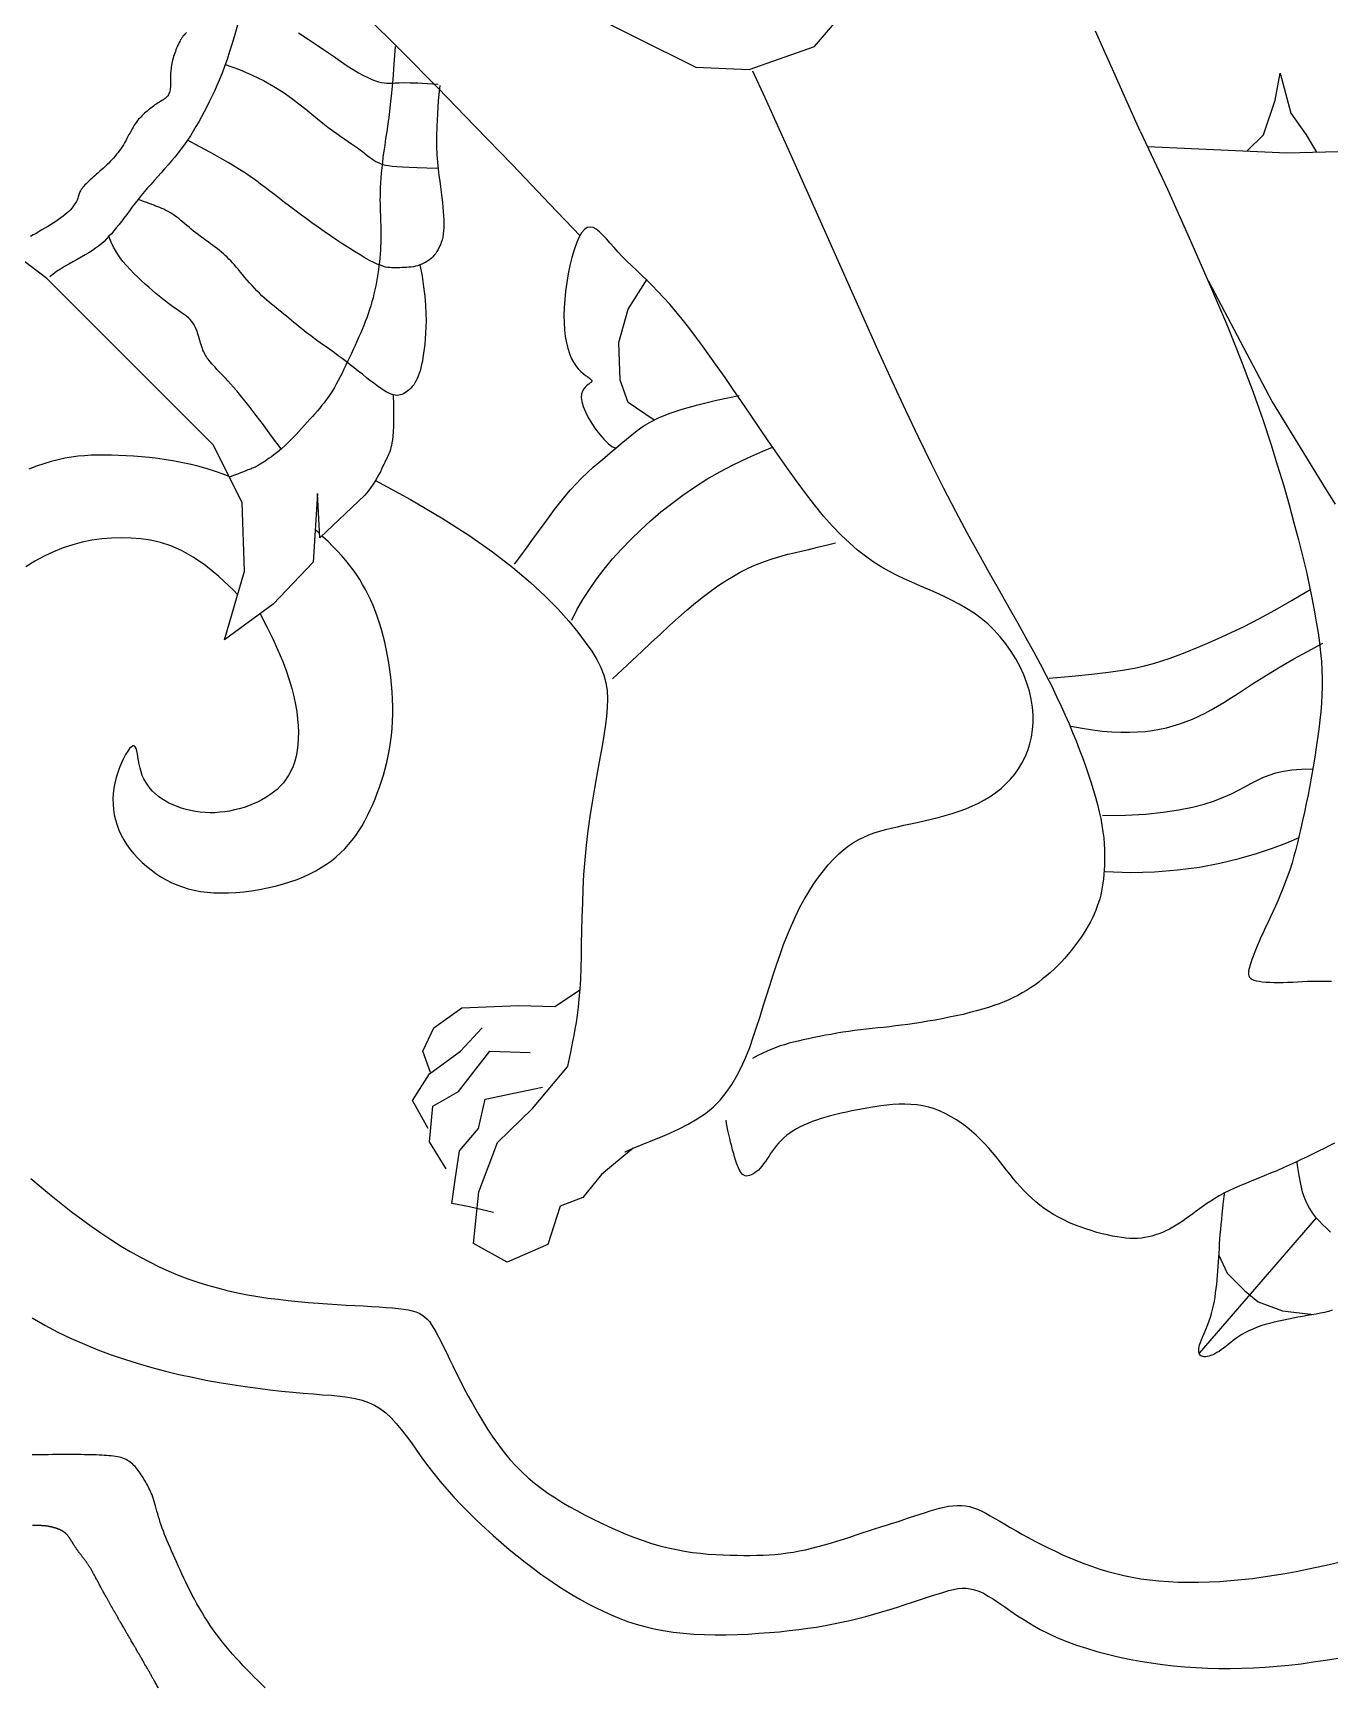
# Model space of a CAD drawing. Header units: feet. Extents: x 0 to 841, y 0 to 594.
# Drawn here: x 643.496 to 646.121, y 127.966 to 131.314 of the extents above; entities that cross this region are included whole.
import ezdxf

# ---------------------------------------------------------------- set-up
doc = ezdxf.new("R2010")
doc.units = ezdxf.units.FT
doc.header["$MEASUREMENT"] = 0
doc.layers.add('LOGO', color=7, linetype='Continuous')

# ---------------------------------------------------------------- blocks, each defined once
blk = doc.blocks.new('YOTA')
h = blk.add_hatch(color=1)
edge = h.paths.add_edge_path()
edge.add_arc((302.886, 246.975), 39.995, 0, 360)
edge = h.paths.add_edge_path(flags=16)
edge.add_arc((302.886, 246.975), 39.7, 0, 360)
at = {"color": 2}
for points in [[(285.973, 244.335), (286.754, 243.945), (287.099, 243.93), (287.519, 244.08), (287.7, 244.29)], [(284.621, 241.186), (284.329, 240.911), (284.314, 241.196), (284.286, 240.753), (284.028, 240.482), (283.714, 240.253), (283.843, 240.696), (283.828, 241.139), (283.642, 241.51), (283.099, 242.053), (282.57, 242.582), (281.684, 243.253), (280.984, 243.725), (280.326, 244.039), (279.812, 244.339), (279.569, 244.739), (279.454, 245.425), (279.64, 246.268), (279.812, 246.653), (280.36, 246.961)], [(284.623, 244.282), (284.854, 244.052), (285.09, 243.812), (285.33, 243.566), (285.572, 243.315), (285.813, 243.063), (286.008, 242.859)], [(289.621, 243.534), (289.528, 243.739), (289.45, 243.913), (289.386, 244.058), (289.332, 244.179)], [(283.469, 244.169), (283.464, 244.163), (283.459, 244.158), (283.454, 244.152), (283.449, 244.147), (283.444, 244.14), (283.439, 244.134), (283.435, 244.127), (283.43, 244.12), (283.426, 244.112), (283.422, 244.104), (283.418, 244.095), (283.414, 244.087), (283.41, 244.077), (283.406, 244.068), (283.402, 244.057), (283.398, 244.047), (283.394, 244.036), (283.391, 244.026), (283.387, 244.014), (283.384, 244.003), (283.38, 243.992), (283.378, 243.981), (283.375, 243.97), (283.373, 243.959), (283.371, 243.948), (283.37, 243.938), (283.369, 243.927), (283.368, 243.917), (283.367, 243.907), (283.367, 243.897), (283.367, 243.887), (283.366, 243.877), (283.366, 243.867), (283.366, 243.857), (283.366, 243.847), (283.366, 243.837), (283.366, 243.828), (283.366, 243.818), (283.365, 243.809), (283.364, 243.8), (283.362, 243.791), (283.36, 243.783), (283.357, 243.775), (283.353, 243.768), (283.349, 243.761), (283.344, 243.755), (283.338, 243.75), (283.332, 243.744), (283.325, 243.739), (283.318, 243.734), (283.311, 243.73), (283.303, 243.725), (283.295, 243.72), (283.287, 243.715), (283.279, 243.71), (283.271, 243.705), (283.264, 243.7), (283.256, 243.694), (283.248, 243.688), (283.24, 243.682), (283.232, 243.676), (283.224, 243.67), (283.216, 243.663), (283.208, 243.656), (283.2, 243.649), (283.192, 243.642), (283.185, 243.634), (283.177, 243.626), (283.169, 243.618), (283.161, 243.61), (283.154, 243.601), (283.147, 243.591), (283.139, 243.581), (283.132, 243.571), (283.126, 243.559), (283.119, 243.548), (283.112, 243.536), (283.106, 243.523), (283.099, 243.511), (283.092, 243.498), (283.085, 243.485), (283.078, 243.471), (283.071, 243.458), (283.063, 243.446), (283.055, 243.433), (283.047, 243.42), (283.038, 243.408), (283.029, 243.396), (283.019, 243.384), (283.009, 243.372), (282.999, 243.36), (282.989, 243.349), (282.978, 243.338), (282.968, 243.327), (282.957, 243.316), (282.946, 243.306), (282.934, 243.295), (282.923, 243.285), (282.912, 243.275), (282.901, 243.265), (282.89, 243.256), (282.879, 243.246), (282.869, 243.237), (282.859, 243.228), (282.849, 243.219), (282.84, 243.211), (282.831, 243.203), (282.823, 243.194), (282.815, 243.186), (282.808, 243.179), (282.802, 243.171), (282.796, 243.164), (282.791, 243.156), (282.786, 243.149), (282.783, 243.142), (282.78, 243.136), (282.777, 243.129), (282.775, 243.123), (282.773, 243.116), (282.771, 243.109), (282.769, 243.102), (282.767, 243.095), (282.764, 243.088), (282.76, 243.08), (282.756, 243.072), (282.75, 243.064), (282.744, 243.055), (282.737, 243.046), (282.73, 243.036), (282.721, 243.026), (282.711, 243.016), (282.7, 243.006), (282.688, 242.995), (282.674, 242.985), (282.66, 242.974), (282.644, 242.963), (282.628, 242.951), (282.611, 242.94), (282.593, 242.929), (282.575, 242.918), (282.556, 242.907), (282.537, 242.896), (282.519, 242.885), (282.5, 242.874), (282.481, 242.864), (282.463, 242.854)], [(283.799, 244.217), (283.782, 244.156), (283.765, 244.099), (283.748, 244.046), (283.732, 243.996), (283.715, 243.95), (283.699, 243.907), (283.683, 243.866), (283.666, 243.828), (283.65, 243.791), (283.634, 243.756), (283.617, 243.722), (283.6, 243.689), (283.583, 243.657), (283.566, 243.625), (283.549, 243.594), (283.531, 243.563), (283.513, 243.534), (283.495, 243.504), (283.476, 243.475), (283.456, 243.447), (283.436, 243.42), (283.416, 243.393), (283.395, 243.366), (283.373, 243.341), (283.351, 243.315), (283.329, 243.29), (283.307, 243.265), (283.285, 243.241), (283.263, 243.216), (283.241, 243.192), (283.219, 243.167), (283.198, 243.143), (283.178, 243.118), (283.158, 243.093), (283.139, 243.068), (283.12, 243.044), (283.102, 243.02), (283.084, 242.996), (283.066, 242.973), (283.05, 242.951), (283.033, 242.929), (283.017, 242.909), (283.001, 242.89), (282.986, 242.872), (282.97, 242.855), (282.955, 242.838), (282.938, 242.822), (282.921, 242.807), (282.903, 242.792), (282.884, 242.778), (282.863, 242.764), (282.841, 242.749), (282.817, 242.735), (282.791, 242.721), (282.765, 242.706), (282.737, 242.691), (282.71, 242.676), (282.683, 242.66), (282.657, 242.644), (282.632, 242.628), (282.609, 242.611), (282.588, 242.593)], [(284.192, 244.167), (284.254, 244.127), (284.312, 244.088), (284.367, 244.051), (284.417, 244.016), (284.464, 243.984), (284.506, 243.955), (284.545, 243.931), (284.58, 243.91), (284.611, 243.893), (284.64, 243.879), (284.665, 243.867), (284.689, 243.858), (284.709, 243.851), (284.728, 243.847), (284.745, 243.844), (284.761, 243.842), (284.777, 243.842), (284.795, 243.843), (284.815, 243.844), (284.841, 243.845), (284.873, 243.846), (284.912, 243.845), (284.961, 243.844), (285.021, 243.841), (285.094, 243.836)], [(283.978, 233.493), (283.954, 233.516), (283.93, 233.54), (283.906, 233.563), (283.883, 233.587), (283.859, 233.611), (283.836, 233.635), (283.813, 233.66), (283.79, 233.685), (283.767, 233.71), (283.745, 233.736), (283.723, 233.761), (283.702, 233.788), (283.682, 233.814), (283.662, 233.841), (283.642, 233.868), (283.623, 233.896), (283.605, 233.924), (283.587, 233.951), (283.57, 233.979), (283.553, 234.007), (283.537, 234.036), (283.522, 234.064), (283.507, 234.091), (283.493, 234.119), (283.479, 234.147), (283.465, 234.174), (283.452, 234.201), (283.44, 234.228), (283.428, 234.254), (283.416, 234.28), (283.405, 234.305), (283.394, 234.329), (283.384, 234.353), (283.373, 234.376), (283.364, 234.399), (283.354, 234.421), (283.345, 234.442), (283.337, 234.463), (283.329, 234.483), (283.321, 234.503), (283.314, 234.523), (283.307, 234.542), (283.301, 234.56), (283.295, 234.579), (283.289, 234.597), (283.284, 234.615), (283.279, 234.632), (283.275, 234.649), (283.27, 234.666), (283.266, 234.681), (283.261, 234.696), (283.257, 234.711), (283.253, 234.724), (283.248, 234.737), (283.243, 234.749), (283.238, 234.76), (283.233, 234.771), (283.228, 234.782), (283.223, 234.792), (283.218, 234.801), (283.212, 234.811), (283.207, 234.82), (283.201, 234.83), (283.195, 234.839), (283.19, 234.849), (283.184, 234.858), (283.178, 234.867), (283.172, 234.877), (283.165, 234.886), (283.159, 234.895), (283.152, 234.904), (283.145, 234.912), (283.138, 234.92), (283.131, 234.928), (283.123, 234.935), (283.116, 234.942), (283.107, 234.948), (283.099, 234.955), (283.09, 234.96), (283.08, 234.965), (283.07, 234.97), (283.06, 234.974), (283.049, 234.978), (283.037, 234.981), (283.025, 234.984), (283.012, 234.986), (282.999, 234.988), (282.985, 234.989), (282.97, 234.99), (282.955, 234.992), (282.939, 234.992), (282.923, 234.993), (282.906, 234.994), (282.888, 234.995), (282.87, 234.996), (282.851, 234.996), (282.832, 234.997), (282.812, 234.997), (282.791, 234.998), (282.77, 234.998), (282.748, 234.999), (282.725, 234.999), (282.702, 234.999), (282.679, 234.999), (282.654, 234.999), (282.63, 234.998), (282.605, 234.998), (282.579, 234.997), (282.553, 234.997), (282.527, 234.996), (282.501, 234.996), (282.474, 234.995)], [(284.815, 244.079), (284.808, 243.966), (284.8, 243.867), (284.792, 243.781), (284.784, 243.705), (284.776, 243.639), (284.768, 243.581), (284.761, 243.53), (284.754, 243.485), (284.748, 243.443), (284.742, 243.404), (284.737, 243.367), (284.733, 243.331), (284.729, 243.296), (284.726, 243.262), (284.723, 243.23), (284.721, 243.199), (284.719, 243.169), (284.718, 243.14), (284.718, 243.113), (284.717, 243.087), (284.718, 243.062), (284.718, 243.038), (284.719, 243.014), (284.72, 242.992), (284.721, 242.97), (284.722, 242.948), (284.723, 242.926), (284.723, 242.904), (284.724, 242.882), (284.724, 242.86), (284.724, 242.837), (284.723, 242.813), (284.722, 242.789), (284.721, 242.765), (284.719, 242.74), (284.717, 242.715), (284.714, 242.69), (284.711, 242.664), (284.708, 242.638), (284.704, 242.613), (284.7, 242.587), (284.696, 242.561), (284.691, 242.536), (284.685, 242.51), (284.679, 242.484), (284.673, 242.459), (284.666, 242.433), (284.658, 242.407), (284.65, 242.382), (284.642, 242.356), (284.632, 242.33), (284.623, 242.305), (284.613, 242.279), (284.602, 242.253), (284.591, 242.228), (284.58, 242.202), (284.568, 242.176), (284.557, 242.151), (284.545, 242.125), (284.533, 242.099), (284.521, 242.074), (284.509, 242.048), (284.497, 242.023), (284.485, 241.998), (284.473, 241.973), (284.461, 241.949), (284.449, 241.925), (284.436, 241.902), (284.424, 241.88), (284.411, 241.859), (284.398, 241.839), (284.385, 241.819), (284.371, 241.801), (284.358, 241.782), (284.343, 241.765), (284.329, 241.747), (284.314, 241.729), (284.298, 241.711), (284.282, 241.693), (284.266, 241.675), (284.249, 241.656), (284.231, 241.636), (284.213, 241.617), (284.195, 241.597), (284.177, 241.577), (284.158, 241.558), (284.139, 241.539), (284.121, 241.521), (284.103, 241.504), (284.085, 241.487), (284.067, 241.472), (284.05, 241.458), (284.034, 241.445), (284.018, 241.433), (284.003, 241.423), (283.989, 241.413), (283.977, 241.405), (283.965, 241.397), (283.955, 241.391), (283.946, 241.385), (283.939, 241.381), (283.933, 241.377), (283.928, 241.374), (283.924, 241.372), (283.921, 241.37), (283.917, 241.368), (283.914, 241.367), (283.91, 241.365), (283.906, 241.363), (283.901, 241.361), (283.894, 241.359), (283.886, 241.356), (283.877, 241.352), (283.866, 241.348), (283.853, 241.342), (283.837, 241.336), (283.819, 241.329), (283.798, 241.321), (283.774, 241.312), (283.747, 241.301)], [(283.72, 243.963), (283.811, 243.93), (283.893, 243.895), (283.967, 243.859), (284.033, 243.822), (284.093, 243.784), (284.146, 243.747), (284.195, 243.71), (284.239, 243.675), (284.279, 243.642), (284.315, 243.612), (284.35, 243.584), (284.382, 243.559), (284.412, 243.537), (284.44, 243.517), (284.466, 243.498), (284.491, 243.482), (284.513, 243.466), (284.534, 243.452), (284.554, 243.439), (284.572, 243.426), (284.59, 243.413), (284.606, 243.401), (284.621, 243.389), (284.636, 243.377), (284.65, 243.366), (284.664, 243.356), (284.678, 243.346), (284.692, 243.338), (284.706, 243.33), (284.721, 243.324), (284.736, 243.318), (284.753, 243.314), (284.773, 243.311), (284.797, 243.308), (284.827, 243.305), (284.862, 243.303), (284.906, 243.301), (284.958, 243.299), (285.02, 243.297), (285.093, 243.295)], [(287.12, 243.923), (287.2, 243.75), (287.35, 243.418), (287.486, 243.114), (287.611, 242.835), (287.725, 242.578), (287.83, 242.342), (287.927, 242.124), (288.019, 241.922), (288.106, 241.733), (288.19, 241.557), (288.272, 241.389), (288.352, 241.231), (288.43, 241.082), (288.505, 240.941), (288.578, 240.809), (288.647, 240.685), (288.713, 240.568), (288.774, 240.46), (288.832, 240.359), (288.884, 240.265), (288.932, 240.178), (288.975, 240.097), (289.014, 240.023), (289.05, 239.953), (289.081, 239.887), (289.111, 239.825), (289.137, 239.766), (289.162, 239.71), (289.185, 239.654), (289.207, 239.6), (289.227, 239.547), (289.248, 239.493), (289.267, 239.44), (289.285, 239.388), (289.302, 239.337), (289.317, 239.287), (289.332, 239.238), (289.345, 239.19), (289.356, 239.143), (289.366, 239.099), (289.373, 239.056), (289.38, 239.014), (289.385, 238.975), (289.388, 238.937), (289.39, 238.9), (289.391, 238.865), (289.391, 238.832), (289.39, 238.8), (289.389, 238.769), (289.386, 238.739), (289.384, 238.711), (289.38, 238.684), (289.376, 238.658), (289.372, 238.632), (289.366, 238.607), (289.36, 238.582), (289.352, 238.558), (289.344, 238.534), (289.334, 238.509), (289.324, 238.484), (289.312, 238.459), (289.299, 238.433), (289.284, 238.407), (289.269, 238.381), (289.253, 238.355), (289.235, 238.328), (289.217, 238.302), (289.197, 238.276), (289.177, 238.25), (289.156, 238.225), (289.135, 238.2), (289.112, 238.176), (289.089, 238.152), (289.065, 238.129), (289.041, 238.107), (289.016, 238.085), (288.991, 238.065), (288.966, 238.045), (288.94, 238.026), (288.914, 238.008), (288.887, 237.991), (288.86, 237.975), (288.832, 237.959), (288.804, 237.945), (288.774, 237.931), (288.744, 237.918), (288.711, 237.905), (288.677, 237.893), (288.642, 237.881), (288.604, 237.87), (288.564, 237.859), (288.522, 237.848), (288.479, 237.837), (288.434, 237.827), (288.389, 237.818), (288.343, 237.808), (288.298, 237.8), (288.252, 237.792), (288.208, 237.785), (288.164, 237.778), (288.122, 237.772), (288.082, 237.767), (288.042, 237.762), (288.004, 237.757), (287.966, 237.753), (287.928, 237.749), (287.891, 237.745), (287.854, 237.741), (287.817, 237.737), (287.779, 237.732), (287.742, 237.727), (287.703, 237.721), (287.665, 237.715), (287.627, 237.708), (287.59, 237.702), (287.553, 237.695), (287.516, 237.687), (287.481, 237.68), (287.448, 237.673), (287.415, 237.665), (287.385, 237.657), (287.356, 237.65), (287.327, 237.641), (287.299, 237.633), (287.272, 237.623), (287.244, 237.612), (287.215, 237.6), (287.186, 237.586), (287.154, 237.571), (287.121, 237.553)], [(290.308, 243.404), (290.416, 243.509), (290.491, 243.733), (290.524, 243.908), (290.591, 243.65), (290.69, 243.509), (290.758, 243.398)], [(285.104, 243.828), (285.094, 243.73), (285.088, 243.643), (285.084, 243.565), (285.083, 243.496), (285.083, 243.435), (285.085, 243.381), (285.089, 243.333), (285.093, 243.289), (285.098, 243.248), (285.103, 243.21), (285.108, 243.174), (285.112, 243.139), (285.117, 243.106), (285.12, 243.074), (285.124, 243.043), (285.126, 243.014), (285.128, 242.987), (285.129, 242.961), (285.13, 242.936), (285.129, 242.912), (285.128, 242.89), (285.125, 242.87), (285.122, 242.85), (285.118, 242.832), (285.113, 242.815), (285.107, 242.799), (285.1, 242.784), (285.093, 242.77), (285.085, 242.757), (285.077, 242.744), (285.067, 242.733), (285.058, 242.722), (285.047, 242.712), (285.036, 242.703), (285.025, 242.695), (285.013, 242.688), (285.001, 242.681), (284.988, 242.675), (284.975, 242.67), (284.961, 242.665), (284.947, 242.662), (284.933, 242.659), (284.918, 242.657), (284.904, 242.655), (284.889, 242.654), (284.875, 242.653), (284.86, 242.653), (284.846, 242.652), (284.833, 242.652), (284.819, 242.652), (284.807, 242.652), (284.794, 242.652), (284.781, 242.653), (284.768, 242.654), (284.753, 242.657), (284.737, 242.662), (284.72, 242.668), (284.699, 242.676), (284.677, 242.687), (284.651, 242.7), (284.621, 242.716), (284.589, 242.735), (284.554, 242.757), (284.517, 242.78), (284.478, 242.805), (284.439, 242.831), (284.398, 242.858), (284.358, 242.886), (284.318, 242.914), (284.279, 242.942), (284.241, 242.969), (284.205, 242.996), (284.169, 243.023), (284.135, 243.049), (284.102, 243.074), (284.07, 243.099), (284.038, 243.124), (284.007, 243.147), (283.977, 243.17), (283.948, 243.192), (283.919, 243.214), (283.889, 243.235), (283.857, 243.257), (283.822, 243.279), (283.783, 243.304), (283.738, 243.331), (283.685, 243.361), (283.625, 243.395), (283.556, 243.433), (283.476, 243.475)], [(289.621, 243.534), (289.796, 243.158), (289.946, 242.826), (290.075, 242.532), (290.183, 242.275), (290.273, 242.048), (290.349, 241.849), (290.411, 241.673), (290.463, 241.517), (290.507, 241.375), (290.546, 241.245), (290.581, 241.123), (290.612, 241.007), (290.641, 240.898), (290.667, 240.795), (290.69, 240.699), (290.71, 240.608), (290.728, 240.523), (290.743, 240.443), (290.756, 240.368), (290.768, 240.298), (290.777, 240.233), (290.784, 240.171), (290.789, 240.112), (290.792, 240.056), (290.794, 240.002), (290.794, 239.949), (290.793, 239.896), (290.79, 239.843), (290.786, 239.789), (290.78, 239.734), (290.773, 239.677), (290.765, 239.617), (290.756, 239.557), (290.747, 239.496), (290.736, 239.434), (290.725, 239.373), (290.714, 239.312), (290.703, 239.253), (290.691, 239.196), (290.68, 239.141), (290.668, 239.088), (290.657, 239.038), (290.646, 238.99), (290.635, 238.944), (290.624, 238.9), (290.612, 238.857), (290.6, 238.815), (290.587, 238.774), (290.573, 238.733), (290.558, 238.693), (290.543, 238.653), (290.526, 238.613), (290.51, 238.574), (290.493, 238.535), (290.476, 238.498), (290.459, 238.462), (290.443, 238.427), (290.427, 238.394), (290.413, 238.363), (290.399, 238.334), (290.387, 238.307), (290.377, 238.283), (290.368, 238.261), (290.36, 238.241), (290.353, 238.223), (290.347, 238.206), (290.341, 238.191), (290.336, 238.176), (290.332, 238.163), (290.328, 238.15), (290.325, 238.138), (290.321, 238.126), (290.319, 238.115), (290.318, 238.104), (290.319, 238.095), (290.321, 238.085), (290.325, 238.077), (290.332, 238.07), (290.341, 238.063), (290.353, 238.058), (290.369, 238.053), (290.387, 238.05), (290.408, 238.047), (290.431, 238.045), (290.457, 238.044), (290.484, 238.043), (290.513, 238.043), (290.542, 238.043), (290.573, 238.044), (290.604, 238.045), (290.636, 238.047), (290.667, 238.048), (290.699, 238.05), (290.731, 238.051), (290.762, 238.052), (290.794, 238.052), (290.824, 238.052), (290.855, 238.051)], [(290.874, 237.006), (290.84, 236.989), (290.806, 236.972), (290.771, 236.955), (290.735, 236.937), (290.697, 236.918), (290.659, 236.9), (290.621, 236.882), (290.581, 236.864), (290.542, 236.846), (290.501, 236.828), (290.461, 236.812), (290.42, 236.795), (290.38, 236.779), (290.34, 236.763), (290.301, 236.747), (290.264, 236.731), (290.228, 236.715), (290.193, 236.699), (290.161, 236.683), (290.13, 236.666), (290.102, 236.65), (290.076, 236.633), (290.051, 236.616), (290.027, 236.6), (290.004, 236.583), (289.982, 236.567), (289.96, 236.551), (289.939, 236.535), (289.918, 236.52), (289.897, 236.505), (289.875, 236.491), (289.853, 236.477), (289.831, 236.464), (289.809, 236.452), (289.786, 236.441), (289.764, 236.431), (289.741, 236.422), (289.719, 236.414), (289.696, 236.407), (289.674, 236.401), (289.651, 236.397), (289.628, 236.394), (289.604, 236.392), (289.58, 236.391), (289.554, 236.392), (289.528, 236.394), (289.5, 236.397), (289.471, 236.401), (289.441, 236.407), (289.409, 236.414), (289.375, 236.422), (289.34, 236.431), (289.305, 236.442), (289.269, 236.453), (289.233, 236.466), (289.197, 236.48), (289.161, 236.495), (289.127, 236.511), (289.094, 236.528), (289.062, 236.546), (289.031, 236.565), (289.002, 236.585), (288.974, 236.606), (288.947, 236.628), (288.921, 236.651), (288.896, 236.674), (288.872, 236.699), (288.849, 236.724), (288.826, 236.75), (288.803, 236.776), (288.781, 236.804), (288.759, 236.831), (288.737, 236.86), (288.715, 236.888), (288.692, 236.917), (288.668, 236.945), (288.644, 236.974), (288.618, 237.002), (288.591, 237.03), (288.563, 237.057), (288.533, 237.084), (288.502, 237.109), (288.47, 237.133), (288.436, 237.156), (288.402, 237.177), (288.367, 237.196), (288.331, 237.213), (288.294, 237.227), (288.257, 237.239), (288.219, 237.247), (288.18, 237.253), (288.142, 237.256), (288.103, 237.258), (288.064, 237.257), (288.025, 237.255), (287.986, 237.251), (287.948, 237.246), (287.909, 237.241), (287.871, 237.234), (287.834, 237.228), (287.797, 237.221), (287.761, 237.214), (287.726, 237.207), (287.691, 237.199), (287.657, 237.191), (287.624, 237.183), (287.593, 237.174), (287.562, 237.165), (287.533, 237.155), (287.504, 237.145), (287.477, 237.134), (287.452, 237.123), (287.427, 237.111), (287.404, 237.098), (287.382, 237.085), (287.361, 237.071), (287.342, 237.057), (287.323, 237.041), (287.307, 237.026), (287.291, 237.009), (287.276, 236.992), (287.263, 236.974), (287.25, 236.956), (287.237, 236.939), (287.226, 236.921), (287.214, 236.904), (287.203, 236.888), (287.192, 236.873), (287.181, 236.858), (287.17, 236.845), (287.158, 236.833), (287.146, 236.823), (287.135, 236.814), (287.123, 236.807), (287.112, 236.801), (287.101, 236.797), (287.091, 236.795), (287.081, 236.794), (287.072, 236.796), (287.064, 236.799), (287.056, 236.805), (287.049, 236.812), (287.042, 236.821), (287.036, 236.833), (287.029, 236.846), (287.023, 236.861), (287.017, 236.878), (287.011, 236.896), (287.005, 236.917), (286.999, 236.939), (286.992, 236.962), (286.986, 236.987), (286.979, 237.012), (286.973, 237.037), (286.967, 237.063), (286.962, 237.087), (286.957, 237.111), (286.953, 237.134), (286.95, 237.155)], [(289.667, 243.434), (290.566, 243.393), (291.147, 243.409), (291.787, 243.492), (292.144, 243.572)], [(284.975, 242.67), (284.989, 242.597), (284.999, 242.529), (285.007, 242.468), (285.012, 242.411), (285.014, 242.36), (285.015, 242.313), (285.014, 242.269), (285.012, 242.23), (285.009, 242.194), (285.006, 242.16), (285.002, 242.129), (284.999, 242.101), (284.995, 242.074), (284.991, 242.05), (284.986, 242.028), (284.981, 242.007), (284.976, 241.988), (284.971, 241.97), (284.965, 241.953), (284.958, 241.938), (284.951, 241.924), (284.943, 241.91), (284.935, 241.898), (284.926, 241.887), (284.917, 241.876), (284.908, 241.867), (284.898, 241.859), (284.889, 241.851), (284.879, 241.845), (284.869, 241.839), (284.859, 241.835), (284.849, 241.832), (284.839, 241.83), (284.828, 241.829), (284.816, 241.83), (284.803, 241.833), (284.79, 241.837), (284.775, 241.843), (284.758, 241.852), (284.74, 241.862), (284.721, 241.875), (284.7, 241.89), (284.677, 241.907), (284.653, 241.925), (284.629, 241.945), (284.604, 241.965), (284.578, 241.985), (284.552, 242.006), (284.526, 242.027), (284.5, 242.047), (284.474, 242.066), (284.449, 242.085), (284.425, 242.103), (284.401, 242.12), (284.377, 242.137), (284.354, 242.153), (284.332, 242.169), (284.31, 242.184), (284.289, 242.2), (284.269, 242.215), (284.25, 242.229), (284.231, 242.244), (284.213, 242.258), (284.196, 242.272), (284.179, 242.286), (284.162, 242.3), (284.146, 242.313), (284.13, 242.327), (284.114, 242.34), (284.098, 242.353), (284.082, 242.366), (284.066, 242.378), (284.05, 242.391), (284.035, 242.404), (284.019, 242.417), (284.003, 242.43), (283.987, 242.443), (283.971, 242.458), (283.956, 242.472), (283.94, 242.488), (283.924, 242.504), (283.908, 242.521), (283.893, 242.538), (283.877, 242.555), (283.862, 242.573), (283.847, 242.59), (283.832, 242.608), (283.818, 242.624), (283.805, 242.64), (283.791, 242.656), (283.779, 242.67), (283.767, 242.683), (283.755, 242.696), (283.743, 242.708), (283.732, 242.72), (283.72, 242.731), (283.708, 242.742), (283.696, 242.753), (283.683, 242.763), (283.67, 242.774), (283.655, 242.785), (283.64, 242.796), (283.625, 242.807), (283.609, 242.819), (283.593, 242.83), (283.577, 242.842), (283.561, 242.854), (283.545, 242.866), (283.53, 242.877), (283.515, 242.889), (283.5, 242.901), (283.486, 242.913), (283.472, 242.925), (283.459, 242.936), (283.446, 242.947), (283.433, 242.958), (283.42, 242.969), (283.407, 242.979), (283.393, 242.989), (283.38, 242.998), (283.366, 243.006), (283.351, 243.014), (283.337, 243.022), (283.323, 243.029), (283.31, 243.035), (283.297, 243.041), (283.284, 243.046), (283.273, 243.05), (283.263, 243.054), (283.254, 243.057), (283.247, 243.06), (283.241, 243.062), (283.235, 243.064), (283.229, 243.067), (283.223, 243.069), (283.215, 243.072), (283.205, 243.076), (283.192, 243.08), (283.177, 243.086), (283.158, 243.093)], [(286.297, 236.951), (286.298, 236.951), (286.351, 236.974), (286.408, 236.998), (286.467, 237.021), (286.527, 237.045), (286.587, 237.071), (286.648, 237.099), (286.706, 237.129), (286.763, 237.162), (286.817, 237.198), (286.866, 237.239), (286.911, 237.284), (286.951, 237.332), (286.987, 237.385), (287.02, 237.441), (287.05, 237.499), (287.077, 237.561), (287.102, 237.624), (287.125, 237.689), (287.147, 237.755), (287.169, 237.822), (287.19, 237.889), (287.211, 237.957), (287.232, 238.024), (287.254, 238.091), (287.276, 238.157), (287.298, 238.223), (287.321, 238.287), (287.345, 238.349), (287.371, 238.41), (287.397, 238.468), (287.424, 238.524), (287.453, 238.577), (287.483, 238.628), (287.514, 238.676), (287.545, 238.721), (287.577, 238.763), (287.609, 238.801), (287.642, 238.837), (287.674, 238.869), (287.707, 238.898), (287.74, 238.923), (287.772, 238.945), (287.805, 238.964), (287.838, 238.98), (287.871, 238.995), (287.905, 239.007), (287.941, 239.019), (287.977, 239.029), (288.015, 239.038), (288.055, 239.047), (288.096, 239.056), (288.139, 239.065), (288.183, 239.075), (288.227, 239.085), (288.273, 239.095), (288.318, 239.107), (288.363, 239.119), (288.408, 239.132), (288.453, 239.147), (288.496, 239.163), (288.538, 239.181), (288.578, 239.2), (288.617, 239.221), (288.654, 239.243), (288.69, 239.268), (288.723, 239.294), (288.755, 239.323), (288.784, 239.353), (288.811, 239.386), (288.836, 239.421), (288.858, 239.458), (288.878, 239.497), (288.895, 239.538), (288.909, 239.581), (288.919, 239.625), (288.927, 239.671), (288.93, 239.719), (288.93, 239.768), (288.926, 239.818), (288.918, 239.869), (288.906, 239.921), (288.89, 239.973), (288.87, 240.026), (288.846, 240.078), (288.819, 240.129), (288.788, 240.178), (288.755, 240.226), (288.718, 240.272), (288.679, 240.315), (288.638, 240.355), (288.594, 240.391), (288.549, 240.424), (288.501, 240.455), (288.453, 240.483), (288.403, 240.509), (288.352, 240.533), (288.301, 240.557), (288.25, 240.579), (288.199, 240.601), (288.148, 240.624), (288.098, 240.646), (288.048, 240.67), (287.999, 240.696), (287.949, 240.724), (287.899, 240.756), (287.849, 240.791), (287.797, 240.831), (287.745, 240.877), (287.691, 240.928), (287.636, 240.986), (287.579, 241.051), (287.521, 241.123), (287.461, 241.199), (287.401, 241.28), (287.341, 241.364), (287.281, 241.45), (287.221, 241.536), (287.163, 241.622), (287.105, 241.707), (287.049, 241.789), (286.995, 241.868), (286.943, 241.944), (286.893, 242.015), (286.844, 242.083), (286.798, 242.148), (286.752, 242.209), (286.709, 242.266), (286.666, 242.32), (286.625, 242.37), (286.586, 242.417), (286.547, 242.46), (286.509, 242.5), (286.473, 242.537), (286.438, 242.572), (286.404, 242.605), (286.371, 242.636), (286.34, 242.666), (286.309, 242.695), (286.28, 242.724), (286.253, 242.753), (286.227, 242.782), (286.202, 242.811), (286.178, 242.838), (286.155, 242.863), (286.133, 242.884), (286.112, 242.9), (286.092, 242.911), (286.073, 242.915), (286.054, 242.911), (286.036, 242.899), (286.018, 242.878), (286.001, 242.848), (285.985, 242.81), (285.97, 242.767), (285.956, 242.719), (285.943, 242.667), (285.932, 242.613), (285.922, 242.557), (285.914, 242.502), (285.909, 242.447), (285.906, 242.394), (285.904, 242.344), (285.905, 242.296), (285.908, 242.251), (285.913, 242.209), (285.92, 242.169), (285.929, 242.133), (285.939, 242.1), (285.951, 242.07), (285.965, 242.043), (285.98, 242.02), (285.996, 242.001), (286.013, 241.984), (286.029, 241.97), (286.044, 241.958), (286.058, 241.948), (286.07, 241.939), (286.078, 241.932), (286.083, 241.926), (286.085, 241.92), (286.081, 241.915), (286.074, 241.909), (286.065, 241.902), (286.054, 241.894), (286.043, 241.884), (286.032, 241.872), (286.024, 241.857), (286.018, 241.838), (286.016, 241.816), (286.019, 241.789), (286.028, 241.758), (286.043, 241.723), (286.061, 241.686), (286.084, 241.648), (286.108, 241.612), (286.135, 241.577), (286.162, 241.546), (286.189, 241.519), (286.214, 241.5), (286.238, 241.488)], [(284.081, 241.484), (284.019, 241.567), (283.966, 241.639), (283.92, 241.699), (283.88, 241.75), (283.847, 241.793), (283.818, 241.828), (283.794, 241.858), (283.773, 241.882), (283.754, 241.903), (283.737, 241.922), (283.721, 241.939), (283.706, 241.955), (283.692, 241.97), (283.679, 241.984), (283.666, 241.997), (283.655, 242.01), (283.644, 242.022), (283.634, 242.033), (283.625, 242.043), (283.617, 242.053), (283.609, 242.063), (283.602, 242.072), (283.596, 242.082), (283.591, 242.091), (283.585, 242.101), (283.581, 242.11), (283.576, 242.121), (283.572, 242.131), (283.568, 242.143), (283.564, 242.155), (283.56, 242.169), (283.556, 242.183), (283.552, 242.197), (283.547, 242.212), (283.543, 242.227), (283.538, 242.242), (283.532, 242.257), (283.526, 242.271), (283.519, 242.284), (283.511, 242.297), (283.503, 242.308), (283.494, 242.319), (283.484, 242.328), (283.473, 242.337), (283.462, 242.346), (283.449, 242.355), (283.435, 242.364), (283.421, 242.374), (283.406, 242.384), (283.389, 242.396), (283.372, 242.408), (283.354, 242.422), (283.335, 242.436), (283.315, 242.452), (283.294, 242.469), (283.273, 242.487), (283.25, 242.506), (283.228, 242.526), (283.204, 242.547), (283.18, 242.568), (283.156, 242.591), (283.131, 242.615), (283.107, 242.64), (283.083, 242.666), (283.06, 242.693), (283.038, 242.722), (283.018, 242.752), (282.999, 242.784), (282.983, 242.817), (282.969, 242.853)], [(286.486, 241.67), (286.318, 241.784), (286.266, 241.928), (286.259, 242.17), (286.318, 242.385), (286.44, 242.578)], [(290.06, 242.565), (290.472, 241.787), (290.815, 241.227)], [(284.803, 241.833), (284.805, 241.769), (284.805, 241.714), (284.805, 241.667), (284.804, 241.628), (284.803, 241.594), (284.8, 241.566), (284.798, 241.542), (284.795, 241.523), (284.792, 241.506), (284.788, 241.492), (284.785, 241.48), (284.781, 241.468), (284.777, 241.457), (284.773, 241.448), (284.769, 241.438), (284.764, 241.428), (284.759, 241.418), (284.754, 241.408), (284.748, 241.396), (284.742, 241.384), (284.735, 241.369), (284.728, 241.354), (284.72, 241.337), (284.71, 241.319), (284.7, 241.3), (284.688, 241.279), (284.674, 241.257), (284.658, 241.234), (284.641, 241.211), (284.621, 241.186)], [(285.585, 240.74), (285.627, 240.795), (285.666, 240.849), (285.704, 240.901), (285.74, 240.951), (285.776, 241), (285.81, 241.048), (285.844, 241.093), (285.878, 241.137), (285.912, 241.18), (285.946, 241.22), (285.982, 241.259), (286.018, 241.295), (286.055, 241.331), (286.092, 241.365), (286.13, 241.397), (286.167, 241.429), (286.203, 241.459), (286.239, 241.489), (286.274, 241.518), (286.308, 241.546), (286.341, 241.574), (286.376, 241.602), (286.414, 241.63), (286.46, 241.657), (286.515, 241.685), (286.583, 241.713), (286.666, 241.741), (286.767, 241.769), (286.889, 241.798), (287.034, 241.828)], [(285.955, 240.38), (285.988, 240.446), (286.025, 240.512), (286.068, 240.578), (286.114, 240.644), (286.164, 240.709), (286.218, 240.774), (286.276, 240.837), (286.336, 240.899), (286.398, 240.96), (286.463, 241.019), (286.53, 241.077), (286.599, 241.132), (286.671, 241.186), (286.747, 241.238), (286.826, 241.288), (286.909, 241.336), (286.996, 241.382), (287.089, 241.427), (287.187, 241.469), (287.25, 241.494)], [(283.745, 241.305), (283.706, 241.321), (283.656, 241.339), (283.604, 241.355), (283.552, 241.37), (283.499, 241.384), (283.446, 241.395), (283.392, 241.405), (283.339, 241.414), (283.285, 241.421), (283.232, 241.428), (283.18, 241.433), (283.129, 241.437), (283.08, 241.44), (283.032, 241.442), (282.986, 241.444), (282.941, 241.444), (282.898, 241.444), (282.855, 241.443), (282.813, 241.44), (282.771, 241.436), (282.728, 241.43), (282.685, 241.423), (282.642, 241.413), (282.597, 241.402), (282.55, 241.388), (282.502, 241.372), (282.453, 241.354)], [(282.474, 235.879), (282.557, 235.832), (282.641, 235.788), (282.726, 235.747), (282.812, 235.709), (282.898, 235.674), (282.984, 235.642), (283.071, 235.612), (283.159, 235.584), (283.246, 235.559), (283.334, 235.536), (283.421, 235.515), (283.508, 235.496), (283.595, 235.478), (283.681, 235.463), (283.765, 235.449), (283.848, 235.436), (283.929, 235.425), (284.007, 235.415), (284.082, 235.407), (284.155, 235.4), (284.223, 235.394), (284.288, 235.389), (284.348, 235.384), (284.405, 235.38), (284.459, 235.374), (284.51, 235.368), (284.557, 235.359), (284.602, 235.348), (284.644, 235.334), (284.683, 235.316), (284.721, 235.293), (284.756, 235.266), (284.79, 235.235), (284.823, 235.199), (284.855, 235.16), (284.887, 235.118), (284.92, 235.073), (284.953, 235.026), (284.988, 234.977), (285.025, 234.927), (285.064, 234.876), (285.105, 234.825), (285.149, 234.774), (285.195, 234.722), (285.243, 234.672), (285.293, 234.621), (285.343, 234.572), (285.395, 234.524), (285.447, 234.476), (285.499, 234.43), (285.551, 234.386), (285.603, 234.344), (285.654, 234.303), (285.705, 234.265), (285.755, 234.227), (285.806, 234.192), (285.856, 234.158), (285.906, 234.126), (285.956, 234.095), (286.006, 234.066), (286.056, 234.038), (286.107, 234.012), (286.158, 233.987), (286.209, 233.964), (286.261, 233.942), (286.315, 233.922), (286.37, 233.904), (286.426, 233.888), (286.485, 233.874), (286.545, 233.863), (286.608, 233.853), (286.674, 233.846), (286.741, 233.84), (286.81, 233.837), (286.88, 233.836), (286.951, 233.836), (287.022, 233.837), (287.092, 233.84), (287.161, 233.845), (287.229, 233.85), (287.294, 233.855), (287.357, 233.862), (287.418, 233.869), (287.476, 233.877), (287.533, 233.885), (287.588, 233.895), (287.642, 233.905), (287.695, 233.916), (287.747, 233.927), (287.799, 233.94), (287.851, 233.953), (287.903, 233.968), (287.955, 233.983), (288.006, 233.998), (288.056, 234.014), (288.105, 234.03), (288.153, 234.045), (288.198, 234.06), (288.242, 234.075), (288.282, 234.088), (288.32, 234.1), (288.355, 234.111), (288.387, 234.12), (288.417, 234.128), (288.445, 234.133), (288.473, 234.135), (288.499, 234.135), (288.525, 234.132), (288.552, 234.126), (288.58, 234.116), (288.609, 234.103), (288.64, 234.085), (288.674, 234.065), (288.709, 234.041), (288.747, 234.015), (288.787, 233.987), (288.83, 233.958), (288.876, 233.929), (288.924, 233.899), (288.975, 233.87), (289.03, 233.843), (289.087, 233.816), (289.147, 233.792), (289.209, 233.769), (289.274, 233.748), (289.341, 233.728), (289.409, 233.71), (289.478, 233.694), (289.549, 233.679), (289.62, 233.666), (289.692, 233.654), (289.764, 233.644), (289.836, 233.636), (289.909, 233.629), (289.982, 233.624), (290.055, 233.62), (290.128, 233.618), (290.202, 233.617), (290.277, 233.619), (290.352, 233.622), (290.427, 233.626), (290.503, 233.632), (290.58, 233.64), (290.658, 233.649), (290.736, 233.66), (290.816, 233.672), (290.897, 233.685)], [(284.688, 241.279), (284.914, 241.157), (285.115, 241.039), (285.29, 240.927), (285.443, 240.82), (285.575, 240.719), (285.688, 240.623), (285.784, 240.534), (285.866, 240.45), (285.935, 240.373), (285.993, 240.302), (286.042, 240.238), (286.083, 240.18), (286.116, 240.125), (286.141, 240.074), (286.161, 240.024), (286.174, 239.975), (286.182, 239.925), (286.184, 239.872), (286.183, 239.817), (286.178, 239.757), (286.17, 239.691), (286.159, 239.62), (286.146, 239.545), (286.132, 239.465), (286.117, 239.381), (286.101, 239.295), (286.086, 239.206), (286.072, 239.114), (286.058, 239.021), (286.047, 238.928), (286.038, 238.833), (286.031, 238.739), (286.026, 238.646), (286.023, 238.554), (286.02, 238.464), (286.018, 238.376), (286.016, 238.292), (286.015, 238.212), (286.013, 238.136), (286.01, 238.064), (286.006, 237.999), (286.001, 237.938), (285.995, 237.883), (285.989, 237.832), (285.982, 237.784), (285.975, 237.741), (285.968, 237.7), (285.96, 237.662), (285.953, 237.627), (285.946, 237.594), (285.94, 237.562), (285.933, 237.532), (285.927, 237.502), (285.926, 237.499)], [(290.815, 241.227), (290.879, 241.127)], [(284.327, 240.938), (284.316, 240.948), (284.299, 240.962)], [(283.799, 240.544), (283.772, 240.572), (283.678, 240.66), (283.592, 240.731), (283.512, 240.786), (283.438, 240.828), (283.369, 240.859), (283.302, 240.88), (283.238, 240.895), (283.175, 240.903), (283.112, 240.909), (283.049, 240.911), (282.986, 240.909), (282.923, 240.904), (282.86, 240.895), (282.798, 240.883), (282.736, 240.866), (282.674, 240.846), (282.613, 240.821), (282.552, 240.793), (282.492, 240.76), (282.433, 240.723)], [(282.467, 236.778), (282.532, 236.723), (282.597, 236.669), (282.662, 236.617), (282.726, 236.566), (282.791, 236.518), (282.855, 236.471), (282.918, 236.427), (282.982, 236.385), (283.045, 236.345), (283.107, 236.307), (283.169, 236.272), (283.231, 236.24), (283.293, 236.209), (283.355, 236.181), (283.417, 236.155), (283.479, 236.131), (283.542, 236.109), (283.605, 236.09), (283.669, 236.072), (283.733, 236.056), (283.798, 236.041), (283.864, 236.028), (283.93, 236.017), (283.995, 236.007), (284.061, 235.999), (284.126, 235.991), (284.191, 235.984), (284.255, 235.979), (284.318, 235.974), (284.38, 235.969), (284.441, 235.966), (284.5, 235.962), (284.557, 235.959), (284.611, 235.956), (284.663, 235.953), (284.712, 235.95), (284.757, 235.947), (284.799, 235.944), (284.837, 235.94), (284.87, 235.936), (284.9, 235.931), (284.926, 235.925), (284.949, 235.918), (284.97, 235.91), (284.988, 235.899), (285.005, 235.887), (285.021, 235.872), (285.036, 235.855), (285.051, 235.835), (285.066, 235.811), (285.081, 235.785), (285.096, 235.756), (285.113, 235.724), (285.13, 235.689), (285.148, 235.652), (285.167, 235.612), (285.188, 235.569), (285.21, 235.524), (285.234, 235.476), (285.259, 235.427), (285.287, 235.375), (285.316, 235.322), (285.347, 235.269), (285.379, 235.215), (285.412, 235.162), (285.446, 235.11), (285.482, 235.06), (285.519, 235.012), (285.556, 234.966), (285.594, 234.924), (285.634, 234.884), (285.674, 234.847), (285.715, 234.813), (285.757, 234.78), (285.8, 234.749), (285.845, 234.72), (285.891, 234.691), (285.938, 234.663), (285.987, 234.636), (286.037, 234.609), (286.089, 234.583), (286.141, 234.557), (286.195, 234.532), (286.249, 234.507), (286.304, 234.485), (286.359, 234.463), (286.414, 234.443), (286.469, 234.425), (286.523, 234.41), (286.577, 234.396), (286.63, 234.385), (286.682, 234.375), (286.734, 234.367), (286.785, 234.361), (286.834, 234.356), (286.883, 234.353), (286.93, 234.35), (286.976, 234.349), (287.021, 234.348), (287.064, 234.347), (287.106, 234.347), (287.148, 234.348), (287.188, 234.349), (287.228, 234.351), (287.267, 234.354), (287.306, 234.358), (287.345, 234.363), (287.384, 234.369), (287.423, 234.376), (287.463, 234.384), (287.503, 234.394), (287.543, 234.404), (287.584, 234.415), (287.624, 234.427), (287.665, 234.44), (287.706, 234.452), (287.747, 234.466), (287.788, 234.479), (287.828, 234.492), (287.868, 234.505), (287.908, 234.518), (287.947, 234.531), (287.985, 234.543), (288.024, 234.555), (288.061, 234.567), (288.097, 234.579), (288.133, 234.591), (288.168, 234.602), (288.202, 234.613), (288.235, 234.624), (288.266, 234.634), (288.297, 234.643), (288.327, 234.651), (288.356, 234.659), (288.385, 234.664), (288.413, 234.668), (288.44, 234.67), (288.467, 234.67), (288.493, 234.667), (288.519, 234.662), (288.545, 234.654), (288.572, 234.645), (288.599, 234.633), (288.626, 234.619), (288.654, 234.603), (288.684, 234.586), (288.715, 234.568), (288.747, 234.549), (288.782, 234.528), (288.819, 234.507), (288.857, 234.485), (288.898, 234.463), (288.94, 234.44), (288.983, 234.418), (289.028, 234.396), (289.074, 234.374), (289.12, 234.352), (289.167, 234.331), (289.215, 234.312), (289.263, 234.293), (289.312, 234.275), (289.361, 234.259), (289.411, 234.244), (289.463, 234.23), (289.515, 234.217), (289.569, 234.206), (289.625, 234.197), (289.682, 234.189), (289.741, 234.183), (289.803, 234.178), (289.866, 234.175), (289.931, 234.174), (289.997, 234.174), (290.065, 234.176), (290.134, 234.18), (290.203, 234.185), (290.273, 234.191), (290.344, 234.199), (290.414, 234.209), (290.485, 234.219), (290.555, 234.231), (290.626, 234.244), (290.696, 234.259), (290.768, 234.274), (290.84, 234.289), (290.913, 234.306)], [(283.944, 240.42), (283.988, 240.336), (284.026, 240.258), (284.059, 240.185), (284.088, 240.117), (284.112, 240.054), (284.132, 239.994), (284.149, 239.939), (284.162, 239.886), (284.173, 239.836), (284.181, 239.788), (284.186, 239.742), (284.19, 239.698), (284.192, 239.656), (284.191, 239.615), (284.188, 239.576), (284.184, 239.539), (284.177, 239.503), (284.168, 239.47), (284.157, 239.438), (284.145, 239.409), (284.13, 239.381), (284.113, 239.355), (284.095, 239.331), (284.075, 239.309), (284.054, 239.288), (284.031, 239.269), (284.007, 239.252), (283.981, 239.235), (283.955, 239.22), (283.928, 239.206), (283.899, 239.194), (283.87, 239.182), (283.841, 239.172), (283.81, 239.162), (283.78, 239.155), (283.748, 239.148), (283.717, 239.143), (283.685, 239.14), (283.653, 239.137), (283.622, 239.137), (283.59, 239.138), (283.558, 239.141), (283.527, 239.145), (283.497, 239.151), (283.467, 239.158), (283.438, 239.167), (283.41, 239.177), (283.383, 239.188), (283.357, 239.2), (283.333, 239.213), (283.31, 239.227), (283.289, 239.242), (283.269, 239.259), (283.251, 239.276), (283.235, 239.294), (283.22, 239.314), (283.207, 239.334), (283.195, 239.355), (283.185, 239.378), (283.177, 239.401), (283.17, 239.425), (283.165, 239.45), (283.16, 239.474), (283.157, 239.497), (283.153, 239.518), (283.149, 239.536), (283.145, 239.551), (283.139, 239.562), (283.133, 239.568), (283.125, 239.568), (283.115, 239.562), (283.103, 239.551), (283.091, 239.534), (283.077, 239.513), (283.064, 239.488), (283.051, 239.46), (283.038, 239.43), (283.026, 239.397), (283.016, 239.364), (283.007, 239.329), (283.001, 239.295), (282.997, 239.26), (282.995, 239.226), (282.996, 239.192), (282.999, 239.158), (283.004, 239.124), (283.012, 239.091), (283.022, 239.058), (283.034, 239.025), (283.049, 238.993), (283.066, 238.962), (283.086, 238.931), (283.107, 238.901), (283.131, 238.872), (283.156, 238.844), (283.184, 238.817), (283.212, 238.792), (283.242, 238.768), (283.273, 238.745), (283.305, 238.724), (283.338, 238.705), (283.372, 238.688), (283.407, 238.672), (283.444, 238.659), (283.481, 238.647), (283.52, 238.638), (283.561, 238.63), (283.603, 238.625), (283.647, 238.621), (283.692, 238.62), (283.74, 238.62), (283.789, 238.623), (283.839, 238.628), (283.89, 238.634), (283.941, 238.642), (283.992, 238.652), (284.041, 238.664), (284.09, 238.677), (284.137, 238.691), (284.183, 238.707), (284.225, 238.724), (284.266, 238.743), (284.304, 238.762), (284.339, 238.783), (284.373, 238.805), (284.405, 238.828), (284.435, 238.852), (284.463, 238.878), (284.49, 238.904), (284.515, 238.932), (284.538, 238.961), (284.561, 238.991), (284.582, 239.021), (284.602, 239.053), (284.62, 239.086), (284.638, 239.12), (284.655, 239.155), (284.671, 239.19), (284.686, 239.227), (284.7, 239.264), (284.714, 239.302), (284.727, 239.341), (284.74, 239.38), (284.751, 239.421), (284.761, 239.462), (284.771, 239.504), (284.779, 239.547), (284.786, 239.591), (284.792, 239.635), (284.796, 239.681), (284.799, 239.727), (284.8, 239.774), (284.8, 239.821), (284.799, 239.869), (284.796, 239.917), (284.792, 239.964), (284.788, 240.012), (284.782, 240.058), (284.775, 240.105), (284.767, 240.15), (284.758, 240.194), (284.749, 240.237), (284.738, 240.279), (284.727, 240.32), (284.715, 240.36), (284.702, 240.398), (284.688, 240.436), (284.674, 240.473), (284.658, 240.508), (284.642, 240.543), (284.624, 240.577), (284.606, 240.609), (284.587, 240.641), (284.566, 240.673), (284.544, 240.704), (284.521, 240.734), (284.497, 240.764), (284.471, 240.795), (284.443, 240.825), (284.414, 240.855), (284.383, 240.886), (284.35, 240.917), (284.343, 240.924)], [(286.217, 240.001), (286.281, 240.06), (286.344, 240.119), (286.406, 240.177), (286.467, 240.235), (286.527, 240.29), (286.585, 240.344), (286.642, 240.396), (286.698, 240.445), (286.752, 240.49), (286.804, 240.532), (286.855, 240.571), (286.904, 240.605), (286.951, 240.636), (286.997, 240.663), (287.041, 240.688), (287.083, 240.71), (287.124, 240.729), (287.164, 240.745), (287.203, 240.76), (287.24, 240.773), (287.276, 240.784), (287.312, 240.794), (287.349, 240.804), (287.389, 240.814), (287.433, 240.824), (287.483, 240.836), (287.539, 240.849), (287.603, 240.865), (287.656, 240.879)], [(289.033, 240.005), (289.182, 240.017), (289.309, 240.03), (289.416, 240.043), (289.506, 240.056), (289.583, 240.07), (289.649, 240.084), (289.707, 240.1), (289.761, 240.116), (289.813, 240.134), (289.866, 240.154), (289.922, 240.176), (289.984, 240.2), (290.051, 240.228), (290.124, 240.26), (290.203, 240.297), (290.29, 240.339), (290.385, 240.388), (290.488, 240.444), (290.6, 240.508), (290.722, 240.58)], [(289.174, 239.695), (289.246, 239.682), (289.313, 239.672), (289.378, 239.664), (289.438, 239.659), (289.496, 239.656), (289.551, 239.656), (289.603, 239.658), (289.653, 239.662), (289.7, 239.668), (289.746, 239.676), (289.791, 239.685), (289.834, 239.697), (289.876, 239.71), (289.918, 239.725), (289.958, 239.741), (289.999, 239.759), (290.039, 239.779), (290.079, 239.801), (290.12, 239.824), (290.161, 239.849), (290.203, 239.876), (290.247, 239.904), (290.293, 239.935), (290.344, 239.968), (290.401, 240.003), (290.463, 240.042), (290.533, 240.084), (290.612, 240.129), (290.7, 240.178), (290.799, 240.231)], [(289.378, 239.12), (289.525, 239.122), (289.655, 239.129), (289.769, 239.141), (289.869, 239.155), (289.957, 239.173), (290.033, 239.193), (290.1, 239.214), (290.158, 239.237), (290.209, 239.26), (290.255, 239.283), (290.296, 239.305), (290.335, 239.326), (290.373, 239.346), (290.411, 239.364), (290.452, 239.38), (290.495, 239.394), (290.544, 239.405), (290.599, 239.413), (290.663, 239.419), (290.736, 239.421)], [(289.395, 238.759), (289.557, 238.752), (289.713, 238.756), (289.862, 238.768), (290.003, 238.787), (290.135, 238.812), (290.258, 238.842), (290.371, 238.874), (290.474, 238.909), (290.566, 238.943), (290.646, 238.977)], [(285.044, 237.462), (284.993, 237.599), (285.065, 237.75), (285.246, 237.88), (285.614, 237.894), (285.845, 237.887), (286.005, 237.993)], [(285.029, 237.101), (284.928, 237.281), (285.036, 237.454), (285.238, 237.599), (285.376, 237.75)], [(285.145, 236.841), (285.036, 237.014), (285.058, 237.245), (285.224, 237.339), (285.426, 237.599), (285.686, 237.591)], [(286.351, 236.974), (286.147, 236.805), (286.027, 236.656), (285.879, 236.6), (285.801, 236.353), (285.539, 236.239), (285.32, 236.36), (285.355, 236.692), (285.475, 237.01), (285.702, 237.229), (285.926, 237.499)], [(285.449, 236.559), (285.296, 236.596), (285.181, 236.618), (285.202, 236.769), (285.231, 236.957), (285.354, 237.101), (285.397, 237.289), (285.765, 237.368)], [(290.63, 236.886), (290.633, 236.863), (290.643, 236.798), (290.654, 236.741), (290.666, 236.693), (290.68, 236.652), (290.695, 236.616), (290.712, 236.585), (290.73, 236.557), (290.75, 236.532), (290.772, 236.507), (290.796, 236.482), (290.821, 236.457), (290.847, 236.433)], [(290.859, 235.928), (290.835, 235.921), (290.81, 235.915), (290.784, 235.91), (290.756, 235.904), (290.727, 235.899), (290.698, 235.894), (290.668, 235.888), (290.638, 235.883), (290.607, 235.877), (290.577, 235.871), (290.546, 235.865), (290.515, 235.859), (290.485, 235.852), (290.455, 235.844), (290.426, 235.836), (290.398, 235.827), (290.371, 235.818), (290.346, 235.807), (290.321, 235.796), (290.299, 235.785), (290.277, 235.772), (290.257, 235.759), (290.238, 235.746), (290.22, 235.733), (290.204, 235.72), (290.187, 235.707), (290.172, 235.695), (290.157, 235.683), (290.143, 235.673), (290.129, 235.663), (290.115, 235.655), (290.101, 235.648), (290.089, 235.642), (290.076, 235.637), (290.065, 235.633), (290.054, 235.631), (290.044, 235.629), (290.034, 235.629), (290.026, 235.63), (290.019, 235.632), (290.012, 235.635), (290.007, 235.639), (290.003, 235.645), (290, 235.652), (289.998, 235.66), (289.998, 235.669), (289.999, 235.68), (290.001, 235.692), (290.004, 235.706), (290.009, 235.721), (290.016, 235.737), (290.023, 235.755), (290.031, 235.774), (290.039, 235.794), (290.048, 235.815), (290.056, 235.837), (290.065, 235.86), (290.073, 235.884), (290.081, 235.908), (290.087, 235.934), (290.093, 235.96), (290.099, 235.986), (290.103, 236.013), (290.107, 236.041), (290.111, 236.069), (290.114, 236.097), (290.117, 236.125), (290.119, 236.153), (290.121, 236.182), (290.123, 236.211), (290.125, 236.239), (290.127, 236.268), (290.129, 236.297), (290.131, 236.326), (290.133, 236.356), (290.135, 236.386), (290.137, 236.417), (290.14, 236.449), (290.143, 236.481), (290.146, 236.514), (290.149, 236.549), (290.153, 236.587), (290.158, 236.629), (290.164, 236.677), (290.164, 236.685)], [(290.755, 236.525), (290, 235.651)], [(290.128, 236.283), (290.181, 236.168), (290.295, 236.053), (290.381, 235.982), (290.538, 235.925), (290.738, 235.901)]]:
    blk.add_lwpolyline(points, dxfattribs=at)
blk.add_lwpolyline([(283.29, 233.49, -0.000201), (283.276, 233.514, -0.000351), (283.268, 233.528, -0.000051), (283.256, 233.55, -0.000068), (283.247, 233.566, -0.000066), (283.236, 233.586, 0.000067), (283.225, 233.605, 0.000157), (283.216, 233.621, 0.000105), (283.202, 233.644, 0.000366), (283.192, 233.662, 0.000307), (283.18, 233.684, 0.000351), (283.168, 233.704, 0.000349), (283.156, 233.724, 0.000182), (283.143, 233.748, 0.000263), (283.133, 233.764, 0.000078), (283.118, 233.79, 0.000146), (283.11, 233.804, 0.000022), (283.098, 233.824, -0.000022), (283.086, 233.844, -0.000015), (283.076, 233.862, -0.000013), (283.063, 233.884, -0.000207), (283.056, 233.897, -0.000108), (283.041, 233.922, -0.000324), (283.032, 233.937, -0.000214), (283.02, 233.959, -0.000465), (283.011, 233.974, -0.000338), (282.999, 233.995, -0.000641), (282.99, 234.01, -0.000512), (282.98, 234.029, -0.000848), (282.971, 234.045, -0.000823), (282.962, 234.061, -0.000909), (282.953, 234.076, -0.000962), (282.945, 234.091, -0.000662), (282.937, 234.106, -0.000876), (282.93, 234.118, -0.000419), (282.922, 234.134, -0.000718), (282.917, 234.143, -0.000126), (282.91, 234.156, -0.000156), (282.904, 234.166, -0.000179), (282.899, 234.177, 0.000159), (282.893, 234.188, 0.000443), (282.889, 234.195, 0.000261), (282.882, 234.208, 0.00122), (282.879, 234.215, 0.000753), (282.872, 234.226, 0.001884), (282.869, 234.233, 0.001353), (282.863, 234.243, 0.002627), (282.859, 234.25, 0.002118), (282.854, 234.259, 0.003351), (282.85, 234.266, 0.003156), (282.845, 234.273, 0.00352), (282.841, 234.28, 0.003552), (282.836, 234.287, 0.002861), (282.832, 234.294, 0.00332), (282.827, 234.3, 0.002312), (282.823, 234.307, 0.00292), (282.819, 234.312, 0.001748), (282.814, 234.319, 0.002429), (282.81, 234.323, 0.001088), (282.805, 234.33, 0.001847), (282.802, 234.334, 0.000328), (282.797, 234.34, 0.000443), (282.794, 234.345, 0.000413), (282.79, 234.35, -0.000394), (282.786, 234.355, -0.000854), (282.783, 234.359, -0.000527), (282.778, 234.365, -0.00238), (282.775, 234.368, -0.001554), (282.771, 234.374, -0.003331), (282.768, 234.379, -0.00299), (282.764, 234.384, -0.003394), (282.761, 234.388, -0.003403), (282.758, 234.393, -0.002258), (282.754, 234.398, -0.002877), (282.751, 234.403, -0.001449), (282.748, 234.408, -0.002212), (282.746, 234.412, -0.000705), (282.742, 234.418, -0.001321), (282.74, 234.421, -0.000187), (282.737, 234.425, 0.000179), (282.735, 234.43, 0.000123), (282.732, 234.434, 0.000104), (282.729, 234.438, 0.001894), (282.727, 234.441, 0.000995), (282.724, 234.447, 0.002996), (282.722, 234.45, 0.002), (282.719, 234.455, 0.004249), (282.717, 234.458, 0.003208), (282.714, 234.462, 0.005628), (282.712, 234.465, 0.004795), (282.709, 234.469, 0.006661), (282.706, 234.472, 0.005974), (282.704, 234.476, 0.006864), (282.701, 234.479, 0.006593), (282.698, 234.482, 0.007104), (282.696, 234.484, 0.007013), (282.693, 234.487, 0.007266), (282.69, 234.49, 0.007281), (282.687, 234.492, 0.007236), (282.684, 234.494, 0.007367), (282.682, 234.497, 0.007009), (282.678, 234.499, 0.007253), (282.675, 234.501, 0.006601), (282.672, 234.503, 0.006948), (282.669, 234.505, 0.006048), (282.666, 234.507, 0.006477), (282.663, 234.508, 0.005394), (282.659, 234.51, 0.005847), (282.656, 234.512, 0.004719), (282.652, 234.514, 0.005063), (282.648, 234.515, 0.004222), (282.644, 234.517, 0.004509), (282.641, 234.518, 0.003992), (282.636, 234.52, 0.004162), (282.632, 234.521, 0.003783), (282.628, 234.523, 0.003896), (282.624, 234.524, 0.003591), (282.62, 234.525, 0.003679), (282.615, 234.526, 0.003437), (282.611, 234.528, 0.003502), (282.606, 234.529, 0.003315), (282.602, 234.53, 0.00336), (282.597, 234.531, 0.00322), (282.592, 234.532, 0.003247), (282.587, 234.533, 0.00315), (282.582, 234.534, 0.003162), (282.578, 234.535, 0.003103), (282.573, 234.536, 0.003133), (282.568, 234.536, 0.003043), (282.562, 234.537, 0.003194), (282.557, 234.538, 0.002803), (282.552, 234.538, 0.003004), (282.547, 234.539, 0.002348), (282.541, 234.539, 0.002653), (282.537, 234.539, 0.001987), (282.531, 234.54, 0.002303), (282.526, 234.54, 0.001676), (282.52, 234.54, 0.001978), (282.515, 234.541, 0.001382), (282.51, 234.541, 0.001673), (282.505, 234.541, 0.0011), (282.499, 234.541, 0.001384), (282.494, 234.541, 0.000826), (282.488, 234.541, 0.001106), (282.483, 234.541, 0.000554), (282.477, 234.541, 0.000834)], format="xyb", dxfattribs=at)
at = {"color": 1}
for centre, radius in [((302.881, 246.975), 40), ((302.881, 246.975), 40), ((302.886, 246.975), 39.995)]:
    blk.add_circle(centre, radius, dxfattribs=at)
at = {"color": 2}
for radius in [39.7, 38.793]:
    blk.add_circle((302.886, 246.975), radius, dxfattribs=at)

msp = doc.modelspace()

# ---------------------------------------------------------------- linework, layer by layer
at = {"layer": 'LOGO', "color": 1}
msp.add_circle((649.9138, 132.2024), 12.5548, dxfattribs=at)

# ---------------------------------------------------------------- block references
at = {"layer": 'LOGO', "xscale": 0.3139103563735262, "yscale": 0.3139103563735262, "zscale": 0.3139103563735262}
msp.add_blockref('YOTA', (554.8225, 54.668), dxfattribs=at)

doc.saveas('drawing.dxf')
